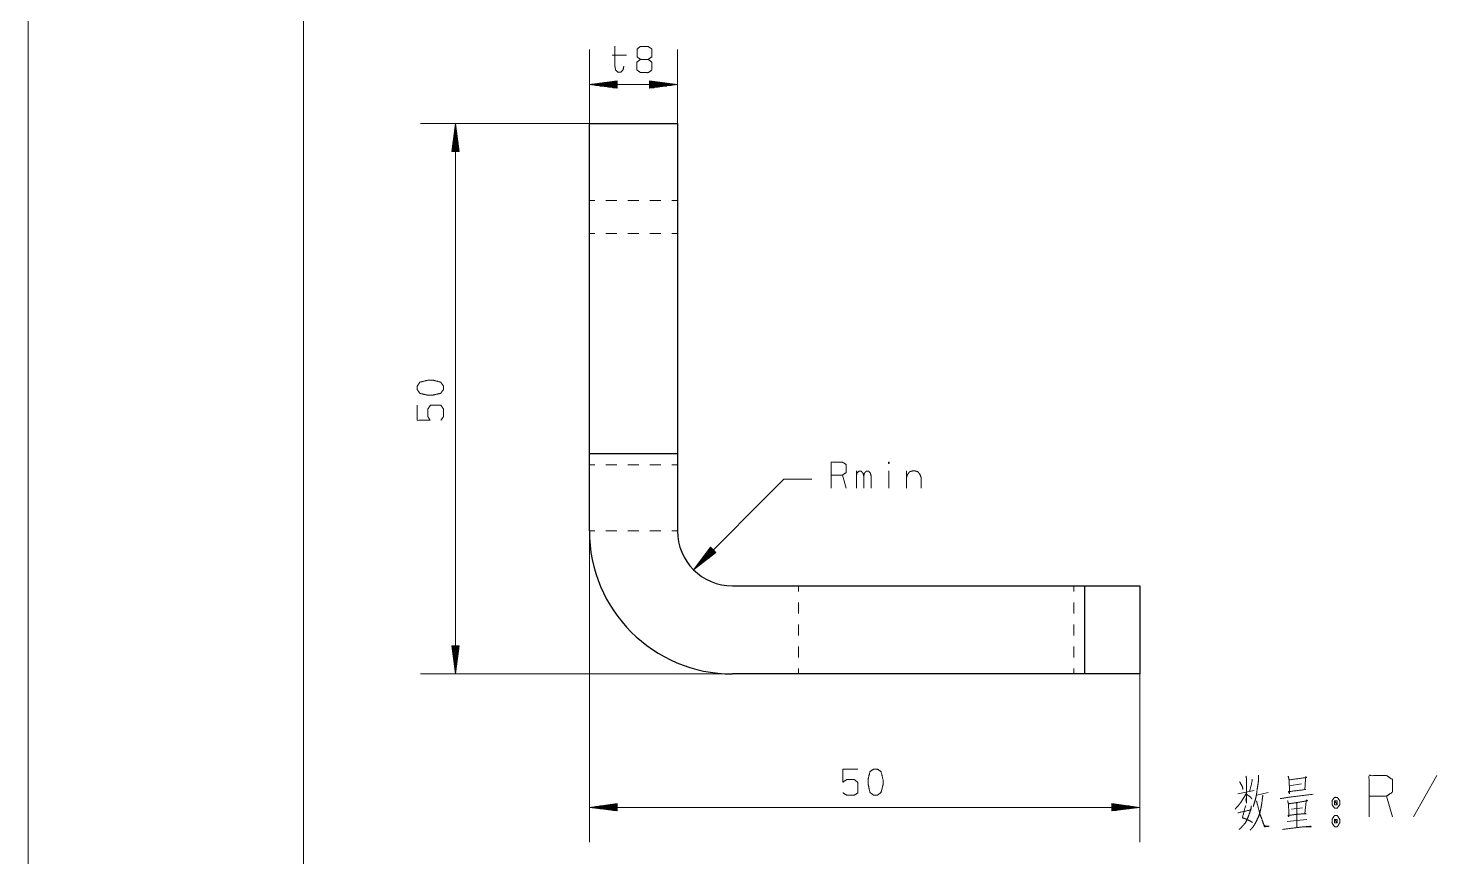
# Model space of a CAD drawing. Header units: millimetres. Extents: x 0 to 210, y 0 to 297.
# Drawn here: x 0 to 128, y 57 to 132.3 of the extents above; entities that cross this region are included whole.
import ezdxf

# ---------------------------------------------------------------- set-up
doc = ezdxf.new("R2010")
doc.units = ezdxf.units.MM
doc.layers.add('1', color=7, linetype='Continuous', true_color=0xffffff)

msp = doc.modelspace()

# ---------------------------------------------------------------- linework, layer by layer
at = {"layer": '1', "color": 132, "linetype": 'Continuous', "lineweight": 18}
for p, q in [((0, 297), (0, 0)), ((25, 292), (25, 5))]:
    msp.add_line(p, q, dxfattribs=at)
at = {"layer": '1', "color": 13, "linetype": 'Continuous', "lineweight": 18}
for p, q in [((50.98, 123.65), (50.98, 130.36)), ((58.98, 123.65), (58.98, 130.36)), ((53.52, 127.52), (50.98, 127.18)), ((50.98, 127.18), (53.52, 126.85)), ((58.98, 127.18), (50.98, 127.18)), ((53.52, 127.21), (51.17, 127.21)), ((53.52, 127.16), (51.17, 127.16)), ((53.52, 127.26), (51.56, 127.26)), ((53.52, 127.11), (51.56, 127.11)), ((53.52, 127.31), (51.94, 127.31)), ((53.52, 127.05), (51.94, 127.05)), ((53.52, 127.36), (52.33, 127.36)), ((53.52, 127), (52.33, 127)), ((53.52, 127.41), (52.72, 127.41)), ((53.52, 126.95), (52.72, 126.95)), ((53.52, 127.46), (53.1, 127.46)), ((53.52, 126.9), (53.1, 126.9)), ((53.52, 127.51), (53.49, 127.51)), ((53.52, 127.51), (53.49, 127.51)), ((53.52, 126.85), (53.49, 126.85)), ((53.52, 126.85), (53.49, 126.85)), ((53.52, 126.85), (53.52, 127.52)), ((56.44, 127.52), (56.44, 126.85)), ((58.98, 127.18), (56.44, 127.52)), ((56.44, 127.51), (56.47, 127.51)), ((56.44, 127.51), (56.47, 127.51)), ((56.44, 127.46), (56.86, 127.46)), ((56.44, 127.41), (57.24, 127.41)), ((56.44, 127.36), (57.63, 127.36)), ((56.44, 127.31), (58.01, 127.31)), ((56.44, 127.26), (58.4, 127.26)), ((56.44, 127.21), (58.79, 127.21)), ((56.44, 126.85), (58.98, 127.18)), ((56.44, 127.16), (58.79, 127.16)), ((56.44, 127.11), (58.4, 127.11)), ((56.44, 127.05), (58.01, 127.05)), ((56.44, 127), (57.63, 127)), ((56.44, 126.95), (57.24, 126.95)), ((56.44, 126.9), (56.86, 126.9)), ((56.44, 126.85), (56.47, 126.85)), ((56.44, 126.85), (56.47, 126.85)), ((50.98, 123.65), (35.64, 123.65)), ((38.82, 123.65), (38.48, 121.11)), ((38.74, 121.11), (38.74, 123.07)), ((38.79, 121.11), (38.79, 123.46)), ((39.15, 121.11), (38.82, 123.65)), ((38.82, 123.65), (38.82, 73.65)), ((38.84, 121.11), (38.84, 123.46)), ((38.89, 121.11), (38.89, 123.07)), ((38.59, 121.11), (38.59, 121.91)), ((38.64, 121.11), (38.64, 122.3)), ((38.69, 121.11), (38.69, 122.68)), ((38.94, 121.11), (38.94, 122.68)), ((39, 121.11), (39, 122.3)), ((39.05, 121.11), (39.05, 121.91)), ((38.48, 121.11), (39.15, 121.11)), ((38.49, 121.11), (38.49, 121.14)), ((38.49, 121.11), (38.49, 121.14)), ((38.54, 121.11), (38.54, 121.53)), ((39.1, 121.11), (39.1, 121.53)), ((39.15, 121.11), (39.15, 121.14)), ((39.15, 121.11), (39.15, 121.14)), ((50.98, 93.65), (50.98, 58.36)), ((68.66, 91.33), (60.44, 83.11)), ((71.2, 91.33), (68.66, 91.33)), ((62, 85.15), (60.44, 83.11)), ((60.44, 83.11), (62.48, 84.67)), ((62.22, 84.93), (60.56, 83.27)), ((62.26, 84.89), (60.6, 83.23)), ((62.19, 84.96), (60.8, 83.58)), ((62.29, 84.85), (60.91, 83.47)), ((62.15, 85), (61.04, 83.88)), ((62.33, 84.82), (61.22, 83.7)), ((62.11, 85.03), (61.27, 84.19)), ((62.08, 85.07), (61.51, 84.5)), ((62.37, 84.78), (61.52, 83.94)), ((62.04, 85.11), (61.75, 84.81)), ((62.4, 84.75), (61.83, 84.18)), ((62.01, 85.14), (61.98, 85.12)), ((62.01, 85.14), (61.98, 85.12)), ((62.48, 84.67), (62, 85.15)), ((62.44, 84.71), (62.14, 84.42)), ((62.47, 84.68), (62.45, 84.65)), ((62.47, 84.68), (62.45, 84.65)), ((38.48, 76.19), (38.82, 73.65)), ((39.15, 76.19), (38.48, 76.19)), ((38.49, 76.19), (38.49, 76.16)), ((38.49, 76.19), (38.49, 76.16)), ((38.54, 76.19), (38.54, 75.77)), ((38.59, 76.19), (38.59, 75.38)), ((38.64, 76.19), (38.64, 75)), ((38.69, 76.19), (38.69, 74.61)), ((38.74, 76.19), (38.74, 74.23)), ((38.79, 76.19), (38.79, 73.84)), ((38.82, 73.65), (39.15, 76.19)), ((38.84, 76.19), (38.84, 73.84)), ((38.89, 76.19), (38.89, 74.23)), ((38.94, 76.19), (38.94, 74.61)), ((39, 76.19), (39, 75)), ((39.05, 76.19), (39.05, 75.38)), ((39.1, 76.19), (39.1, 75.77)), ((39.15, 76.19), (39.15, 76.16)), ((39.15, 76.19), (39.15, 76.16)), ((63.98, 73.65), (35.64, 73.65)), ((100.98, 73.65), (100.98, 58.36)), ((53.52, 61.87), (50.98, 61.53)), ((50.98, 61.53), (53.52, 61.2)), ((100.98, 61.53), (50.98, 61.53)), ((53.52, 61.56), (51.17, 61.56)), ((53.52, 61.51), (51.17, 61.51)), ((53.52, 61.61), (51.56, 61.61)), ((53.52, 61.46), (51.56, 61.46)), ((53.52, 61.66), (51.94, 61.66)), ((53.52, 61.71), (52.33, 61.71)), ((53.52, 61.76), (52.72, 61.76)), ((53.52, 61.81), (53.1, 61.81)), ((53.52, 61.86), (53.49, 61.86)), ((53.52, 61.86), (53.49, 61.86)), ((53.52, 61.2), (53.52, 61.87)), ((98.44, 61.87), (98.44, 61.2)), ((100.98, 61.53), (98.44, 61.87)), ((98.44, 61.86), (98.47, 61.86)), ((98.44, 61.86), (98.47, 61.86)), ((98.44, 61.81), (98.86, 61.81)), ((98.44, 61.76), (99.24, 61.76)), ((98.44, 61.71), (99.63, 61.71)), ((98.44, 61.66), (100.01, 61.66)), ((98.44, 61.61), (100.4, 61.61)), ((98.44, 61.56), (100.79, 61.56)), ((98.44, 61.2), (100.98, 61.53)), ((98.44, 61.51), (100.79, 61.51)), ((98.44, 61.46), (100.4, 61.46)), ((53.52, 61.41), (51.94, 61.41)), ((53.52, 61.36), (52.33, 61.36)), ((53.52, 61.31), (52.72, 61.31)), ((53.52, 61.25), (53.1, 61.25)), ((53.52, 61.2), (53.49, 61.2)), ((53.52, 61.2), (53.49, 61.2)), ((98.44, 61.41), (100.01, 61.41)), ((98.44, 61.36), (99.63, 61.36)), ((98.44, 61.31), (99.24, 61.31)), ((98.44, 61.25), (98.86, 61.25)), ((98.44, 61.2), (98.47, 61.2)), ((98.44, 61.2), (98.47, 61.2))]:
    msp.add_line(p, q, dxfattribs=at)
at = {"layer": '1', "color": 95, "linetype": 'Continuous', "lineweight": 18}
for p, q in [((53.04, 129.85), (54.36, 129.85)), ((74.31, 90.52), (73.97, 91.72)), ((75.24, 90.52), (75.24, 92.09)), ((78.19, 92.09), (78.19, 90.52)), ((79.79, 92.09), (79.79, 90.52)), ((127.97, 64.41), (125.86, 60.67)), ((109.88, 62.76), (111.39, 63.07)), ((111.61, 62.64), (112.64, 62.88)), ((114.56, 63.47), (115.67, 63.66)), ((114.78, 61.38), (115.76, 61.5)), ((115.25, 61.97), (115.25, 59.69)), ((123.94, 60.67), (123.41, 62.56)), ((114.39, 60.24), (116.17, 60.44))]:
    msp.add_line(p, q, dxfattribs=at)
at = {"layer": '1', "color": 30, "linetype": 'Continuous', "lineweight": 25}
for p, q in [((50.98, 93.65), (50.98, 123.65)), ((50.98, 123.65), (58.98, 123.65)), ((58.98, 123.65), (58.98, 93.65)), ((50.98, 86.65), (50.98, 93.65)), ((58.98, 93.65), (50.98, 93.65)), ((58.98, 93.65), (58.98, 86.65)), ((63.98, 81.65), (95.98, 81.65)), ((95.98, 81.65), (100.98, 81.65)), ((95.98, 73.65), (95.98, 81.65)), ((100.98, 81.65), (100.98, 73.65)), ((95.98, 73.65), (63.98, 73.65)), ((100.98, 73.65), (95.98, 73.65))]:
    msp.add_line(p, q, dxfattribs=at)
at = {"layer": '1', "color": 43, "linetype": 'Continuous', "lineweight": 18}
for p, q in [((51.48, 116.65), (50.98, 116.65)), ((53.48, 116.65), (52.48, 116.65)), ((55.48, 116.65), (54.48, 116.65)), ((57.48, 116.65), (56.48, 116.65)), ((58.98, 116.65), (58.48, 116.65)), ((50.98, 113.65), (51.48, 113.65)), ((52.48, 113.65), (53.48, 113.65)), ((54.48, 113.65), (55.48, 113.65)), ((56.48, 113.65), (57.48, 113.65)), ((58.48, 113.65), (58.98, 113.65)), ((50.98, 92.65), (51.48, 92.65)), ((52.48, 92.65), (53.48, 92.65)), ((54.48, 92.65), (55.48, 92.65)), ((56.48, 92.65), (57.48, 92.65)), ((58.48, 92.65), (58.98, 92.65)), ((50.98, 86.65), (51.48, 86.65)), ((52.48, 86.65), (53.48, 86.65)), ((54.48, 86.65), (55.48, 86.65)), ((56.48, 86.65), (57.48, 86.65)), ((58.48, 86.65), (58.98, 86.65)), ((69.98, 81.65), (69.98, 81.15)), ((94.98, 81.15), (94.98, 81.65)), ((69.98, 80.15), (69.98, 79.15)), ((94.98, 79.15), (94.98, 80.15)), ((69.98, 78.15), (69.98, 77.15)), ((94.98, 77.15), (94.98, 78.15)), ((69.98, 76.15), (69.98, 75.15)), ((94.98, 75.15), (94.98, 76.15)), ((69.98, 74.15), (69.98, 73.65)), ((94.98, 73.65), (94.98, 74.15))]:
    msp.add_line(p, q, dxfattribs=at)
at = {"layer": '1', "color": 30, "linetype": 'Continuous', "lineweight": 25}
for radius in [13, 5]:
    msp.add_arc((63.98, 86.65), radius, 180, 270, dxfattribs=at)
at = {"layer": '1', "color": 95, "linetype": 'Continuous', "lineweight": 18}
for points, knots in [([(54.12, 128.85), (54.03, 128.5), (53.83, 128.3), (53.59, 128.3), (53.37, 128.5), (53.3, 128.85), (53.3, 130.67)], [0, 0, 0.107406, 0.190397, 0.264021, 0.350759, 0.457, 1, 1]), ([(55.63, 129.47), (55.32, 129.7), (55.32, 130.42), (55.63, 130.65), (56.32, 130.65), (56.66, 130.42), (56.66, 129.7), (56.32, 129.47), (55.63, 129.47), (55.3, 129.22), (55.3, 128.52), (55.63, 128.27), (56.32, 128.27), (56.66, 128.5), (56.66, 129.22), (56.32, 129.47)], [0, 0, 0.047574, 0.136085, 0.183659, 0.267815, 0.317166, 0.405677, 0.455028, 0.539185, 0.590297, 0.675757, 0.726869, 0.811026, 0.860376, 0.948888, 1, 1]), ([(37.73, 99.81), (37.48, 100.15), (36.78, 100.33), (36.3, 100.33), (35.58, 100.15), (35.35, 99.81), (35.35, 99.48), (35.58, 99.14), (36.3, 98.97), (36.78, 98.98), (37.48, 99.14), (37.73, 99.48), (37.73, 99.81)], [0, 0, 0.067526, 0.183971, 0.260584, 0.380943, 0.446141, 0.500306, 0.565504, 0.685863, 0.762528, 0.87831, 0.945835, 1, 1]), ([(37.5, 96.69), (37.73, 97.03), (37.73, 97.71), (37.5, 98.05), (36.55, 98.05), (36.3, 97.71), (36.3, 97.03), (36.53, 96.69), (35.35, 96.69), (35.35, 98.05)], [0, 0, 0.062228, 0.168344, 0.230572, 0.376816, 0.441266, 0.547381, 0.609609, 0.79049, 1, 1]), ([(72.96, 90.52), (72.96, 92.89), (73.97, 92.89), (74.31, 92.67), (74.31, 91.94), (73.97, 91.72), (72.96, 91.72)], [0, 0, 0.400951, 0.571035, 0.639278, 0.761674, 0.829917, 1, 1]), ([(78.19, 92.74), (78.22, 92.84), (78.19, 92.92), (78.15, 92.84), (78.19, 92.74)], [0, 0, 0.280618, 0.500005, 0.719387, 1, 1]), ([(75.24, 91.62), (75.29, 91.89), (75.47, 92.07), (75.67, 92.07), (75.84, 91.89), (75.91, 91.62), (75.91, 90.52)], [0, 0, 0.118879, 0.224459, 0.306985, 0.412564, 0.533089, 1, 1]), ([(75.91, 91.62), (75.97, 91.89), (76.14, 92.07), (76.35, 92.07), (76.51, 91.89), (76.58, 91.62), (76.58, 90.52)], [0, 0, 0.118605, 0.22394, 0.313763, 0.413918, 0.534165, 1, 1]), ([(79.79, 91.49), (79.9, 91.79), (80.09, 92.02), (80.34, 92.09), (80.57, 92.09), (80.82, 92.02), (81.01, 91.79), (81.12, 91.49), (81.12, 90.52)], [0, 0, 0.107752, 0.208451, 0.29601, 0.37382, 0.461381, 0.562078, 0.66983, 1, 1]), ([(74.02, 62.85), (74.36, 62.63), (75.05, 62.63), (75.38, 62.85), (75.38, 63.8), (75.05, 64.05), (74.36, 64.05), (74.02, 63.83), (74.02, 65), (75.38, 65)], [0, 0, 0.062229, 0.168344, 0.230572, 0.376816, 0.441265, 0.54738, 0.609609, 0.79049, 1, 1]), ([(77.15, 62.63), (77.48, 62.88), (77.66, 63.58), (77.66, 64.05), (77.48, 64.78), (77.15, 65), (76.81, 65), (76.47, 64.78), (76.3, 64.05), (76.32, 63.58), (76.47, 62.88), (76.81, 62.63), (77.15, 62.63)], [0, 0, 0.067526, 0.183971, 0.260583, 0.380943, 0.446141, 0.500305, 0.565504, 0.685863, 0.762528, 0.878309, 0.945835, 1, 1]), ([(110.63, 64.37), (110.69, 64.1), (110.69, 61.93), (110.63, 62.21), (110.69, 62.44)], [0, 0, 0.094654, 0.823643, 0.918297, 1, 1]), ([(111.19, 64.1), (111.19, 63.9), (110.97, 62.99)], [0, 0, 0.174306, 1, 1]), ([(111.78, 64.45), (111.78, 64.22), (111.75, 63.78), (111.66, 63.23), (111.58, 62.64), (111.47, 62.17), (111.33, 61.73), (111.3, 61.62)], [0, 0, 0.08186, 0.232244, 0.425428, 0.632112, 0.800315, 0.957949, 1, 1]), ([(114.47, 64.37), (114.56, 63.98), (114.59, 62.76), (114.5, 62.96), (116.06, 63.15), (115.98, 63.15), (116.06, 64.33), (116.14, 64.25), (114.56, 64.02)], [0, 0, 0.062937, 0.253847, 0.287286, 0.532981, 0.546039, 0.731203, 0.749152, 1, 1]), ([(121.82, 60.67), (121.82, 64.41), (123.41, 64.41), (123.94, 64.06), (123.94, 62.92), (123.41, 62.56), (121.82, 62.56)], [0, 0, 0.400951, 0.571035, 0.639277, 0.761673, 0.829916, 1, 1]), ([(110.66, 62.8), (110.41, 62.36), (110.16, 61.97), (109.91, 61.66), (109.66, 61.38)], [0, 0, 0.287235, 0.555137, 0.786184, 1, 1]), ([(110.05, 63.86), (110.3, 63.43), (110.36, 63.15)], [0, 0, 0.640219, 1, 1]), ([(110.69, 62.72), (111.02, 62.48), (111.19, 62.29)], [0, 0, 0.613116, 1, 1]), ([(113.75, 62.33), (114.75, 62.48), (116.73, 62.72)], [0, 0, 0.337589, 1, 1]), ([(109.88, 61.03), (111.08, 61.3), (111.11, 61.66), (111.11, 61.5), (110.97, 61.03), (110.77, 60.51), (110.58, 60.12), (110.36, 59.88), (110.16, 59.65), (110.02, 59.53)], [0, 0, 0.30447, 0.392578, 0.431617, 0.55371, 0.68947, 0.798366, 0.878842, 0.954749, 1, 1]), ([(110.61, 61.7), (110.3, 60.59), (110.5, 60.51), (110.72, 60.44), (110.94, 60.32), (111.22, 60.16)], [0, 0, 0.529111, 0.626299, 0.735528, 0.852102, 1, 1]), ([(112.17, 62.64), (112.08, 61.97), (112, 61.5), (111.91, 61.1), (111.8, 60.75), (111.58, 60.28), (111.39, 59.92), (111.16, 59.61), (111, 59.45)], [0, 0, 0.194371, 0.33263, 0.448612, 0.555645, 0.706159, 0.82269, 0.933849, 1, 1]), ([(111.55, 62.13), (111.61, 62.05), (111.89, 60.95), (112.08, 60.44), (112.28, 59.88), (112.33, 59.77), (112.75, 59.81), (112.33, 59.84), (112.19, 60.08)], [0, 0, 0.02672, 0.341743, 0.493483, 0.655463, 0.691642, 0.807838, 0.924034, 1, 1]), ([(114.42, 62.13), (114.5, 61.81), (114.53, 60.87), (114.53, 60.67), (114.45, 60.79), (115.31, 60.91), (116.09, 60.95), (115.98, 60.99), (116.12, 62.21), (116.23, 62.13), (115.28, 61.97), (114.5, 61.85)], [0, 0, 0.050173, 0.195728, 0.226038, 0.248311, 0.382415, 0.502573, 0.520756, 0.7099, 0.730898, 0.878625, 1, 1]), ([(118.93, 62.44), (118.68, 62.44), (118.45, 62.13), (118.45, 61.77), (118.68, 61.46), (118.93, 61.46), (119.15, 61.77), (119.15, 62.13), (118.93, 62.44)], [0, 0, 0.091007, 0.23114, 0.359866, 0.5, 0.591007, 0.731142, 0.859867, 1, 1]), ([(118.68, 61.77), (118.93, 61.77), (118.68, 62.13), (118.68, 61.77)], [0, 0, 0.241156, 0.658897, 1, 1]), ([(118.93, 61.77), (118.93, 62.13), (118.68, 62.13)], [0, 0, 0.585827, 1, 1]), ([(119.15, 60.44), (118.93, 60.79), (118.68, 60.79), (118.45, 60.44), (118.45, 60.12), (118.68, 59.77), (118.93, 59.77), (119.15, 60.12), (119.15, 60.44)], [0, 0, 0.1492, 0.23851, 0.387711, 0.499998, 0.6492, 0.73851, 0.887712, 1, 1]), ([(118.68, 60.44), (118.68, 60.12), (118.93, 60.12)], [0, 0, 0.556989, 1, 1]), ([(118.93, 60.44), (118.68, 60.44), (118.93, 60.12), (118.93, 60.44)], [0, 0, 0.258816, 0.674596, 1, 1]), ([(113.95, 59.53), (115.25, 59.69), (115.89, 59.77), (116.56, 59.77), (116.48, 59.81), (116.06, 59.77)], [0, 0, 0.419318, 0.624581, 0.837166, 0.866543, 1, 1])]:
    msp.add_open_spline(points, degree=1, knots=knots, dxfattribs=at)

doc.saveas('drawing.dxf')
